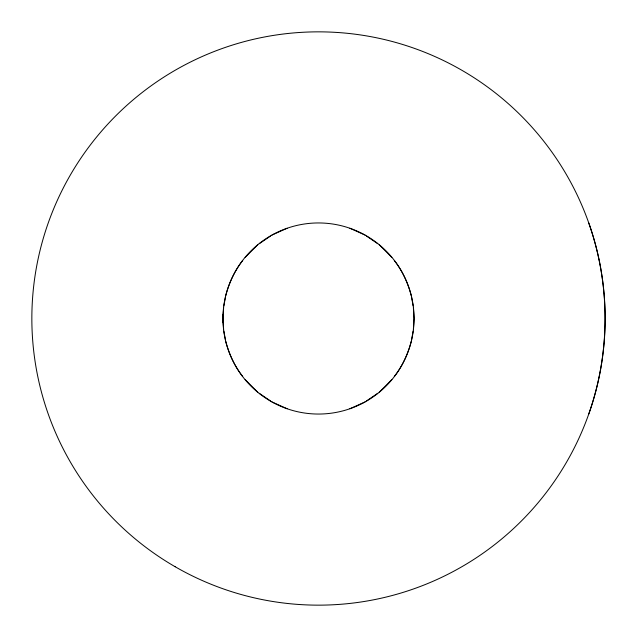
<?xml version="1.0" encoding="UTF-8"?>
<svg xmlns="http://www.w3.org/2000/svg" width="637" height="637" viewBox="0 0 637 637"><rect width="100%" height="100%" fill="white"/><g stroke="black" fill="none" stroke-linecap="round" stroke-linejoin="round"><path stroke-width="0.96" d="M223.611 307.782L222.95 318.5L223.611 329.218M413.389 329.218L414.05 318.5L413.389 307.782M223.842 305.879L225.562 296.547M411.438 340.453L413.158 331.121M225.729 295.608C229.089 282.979 234.591 270.836 242.689 260.525M411.271 341.392C407.911 354.021 402.409 366.164 394.311 376.475M588.755 414.05C610.477 352.802 610.477 284.198 588.755 222.95M245.149 257.412L257.738 244.759M379.262 392.241L391.851 379.588M259.323 243.676L270.422 236.104M366.578 400.896L377.677 393.324M272.015 235.021L287.112 228.253M349.888 408.747L364.985 401.979M349.888 228.253L364.985 235.021M272.015 401.979L287.112 408.747M366.578 236.104L377.677 243.676M259.323 393.324L270.422 400.896M379.262 244.759L391.851 257.412M245.149 379.588L257.738 392.241M394.311 260.525C402.409 270.836 407.911 282.979 411.271 295.608M242.689 376.475C234.591 366.164 229.089 354.021 225.729 341.392M411.438 296.547L413.158 305.879M223.842 331.121L225.562 340.453M222.95 314.638L222.95 322.362M175.175 566.747A286.65 286.65 0 0 0 605.15 318.5A286.65 286.65 0 0 0 175.175 70.253A286.65 286.65 0 0 0 175.175 566.747M270.725 401.246A95.55 95.55 0 0 0 414.05 318.5A95.55 95.55 0 0 0 270.725 235.754A95.55 95.55 0 0 0 270.725 401.246"/></g></svg>
